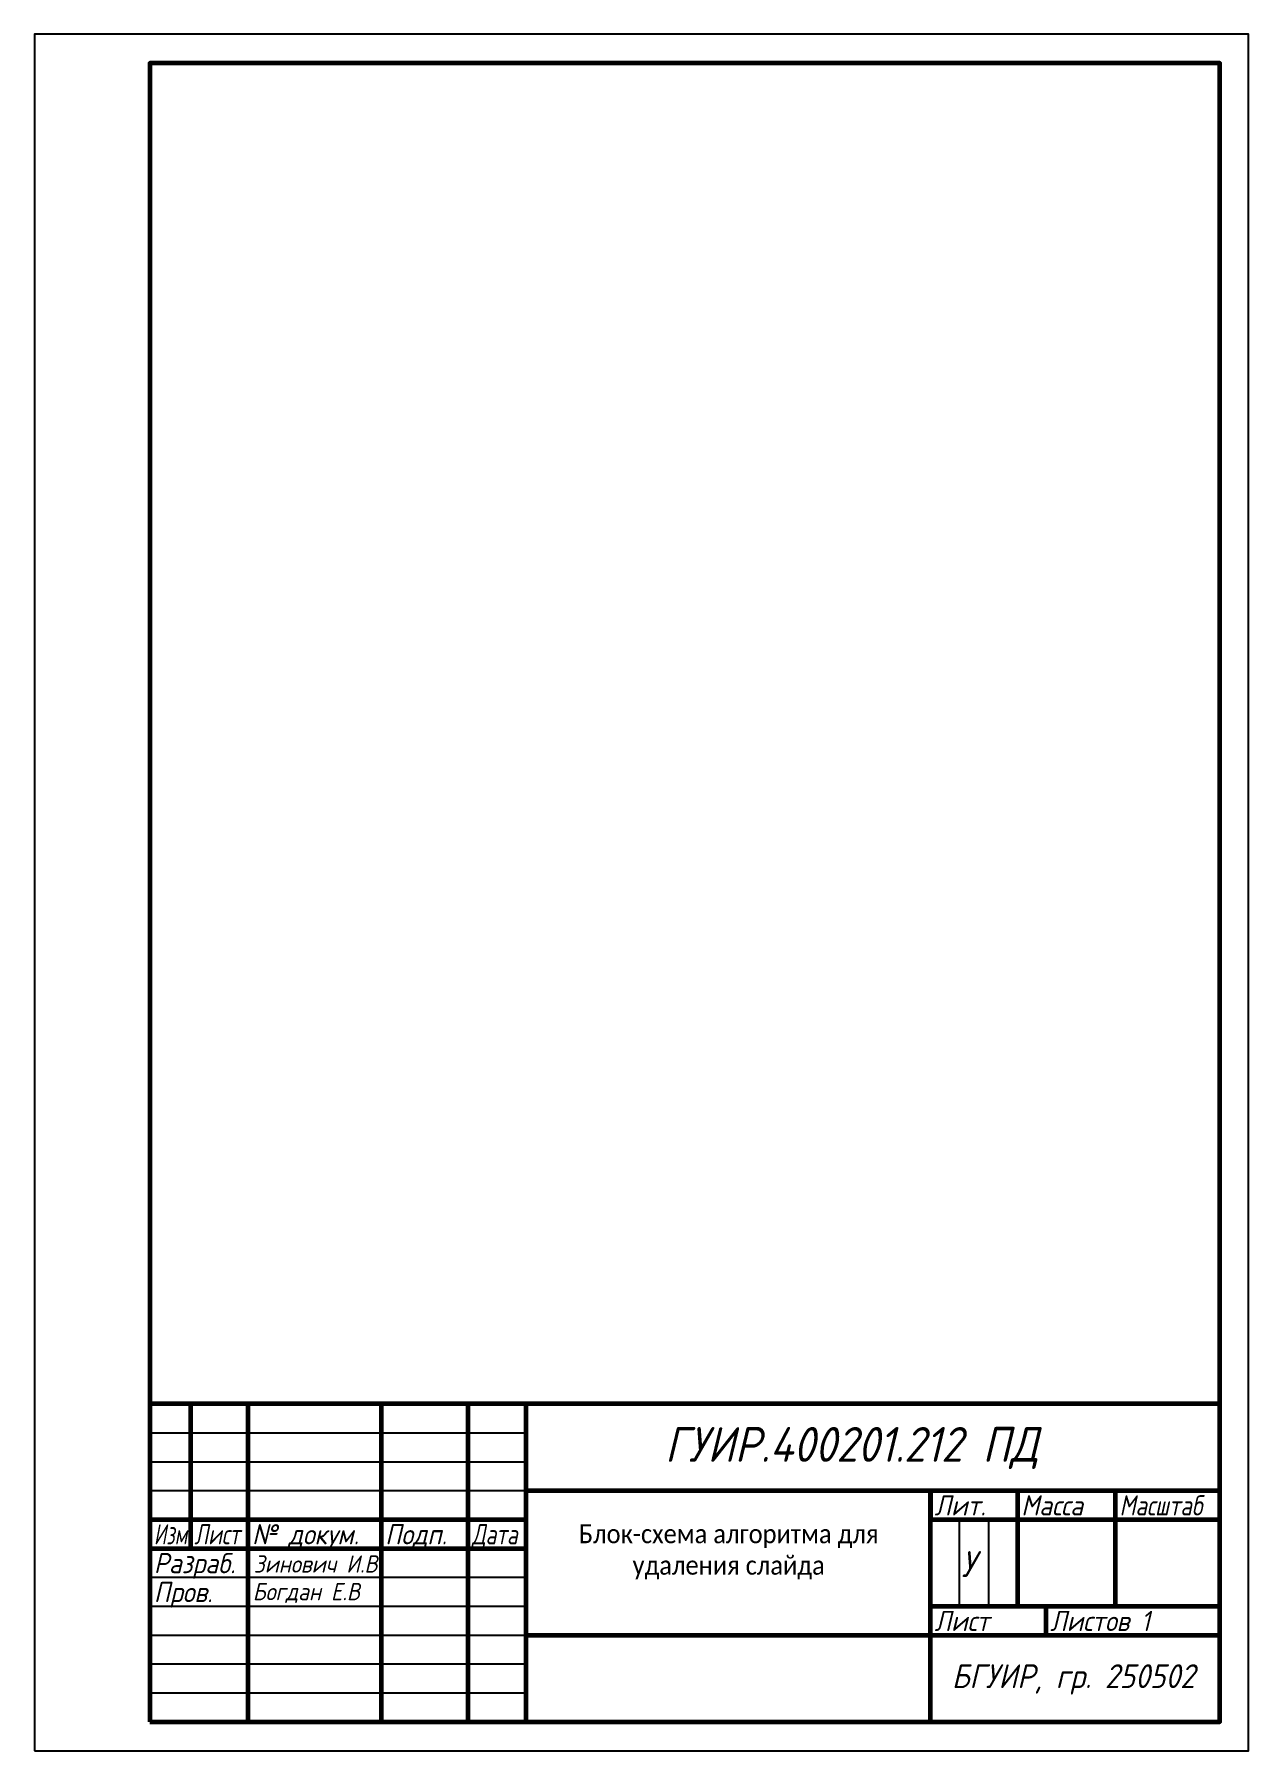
# Model space of a CAD drawing. Header units: millimetres. Extents: x 0 to 210, y 0 to 297.
import ezdxf

# ---------------------------------------------------------------- set-up
doc = ezdxf.new("R2010")
doc.units = ezdxf.units.MM
doc.header["$LTSCALE"] = 0.5
doc.layers.get('0').update_dxf_attribs({"lineweight": 60})
doc.layers.get('Defpoints').update_dxf_attribs({"color": 5})
doc.layers.add('4-текст', color=7, linetype='Continuous', true_color=0x00ad00)
doc.styles.get("Standard").update_dxf_attribs({"font": 'isocpeui.ttf', "width": 0.9})

msp = doc.modelspace()

# ---------------------------------------------------------------- linework, layer by layer
at = {"lineweight": 60}
for p, q in [((205, 60), (20, 60)), ((27, 60), (27, 35)), ((37, 5), (37, 60)), ((60, 60), (60, 5)), ((75, 5), (75, 60)), ((85, 60), (85, 5)), ((85, 45), (205, 45)), ((155, 5), (155, 45)), ((170, 45), (170, 25)), ((187, 25), (187, 45)), ((20, 40), (85, 40)), ((155, 40), (205, 40)), ((20, 35), (85, 35)), ((155, 25), (205, 25)), ((175, 20), (175, 25)), ((85, 20), (205, 20))]:
    msp.add_line(p, q, dxfattribs=at)
at = {"lineweight": -3}
for p, q in [((20, 55), (85, 55)), ((20, 50), (85, 50)), ((20, 45), (85, 45)), ((160, 25), (160, 40)), ((165, 40), (165, 25)), ((20, 30), (85, 30)), ((20, 25), (85, 25)), ((20, 20), (85, 20)), ((20, 15), (85, 15)), ((20, 10), (85, 10))]:
    msp.add_line(p, q, dxfattribs=at)
msp.add_line((155, 45), (155, 40))
at = {"lineweight": 60}
msp.add_lwpolyline([(20, 5), (205, 5), (205, 292), (20, 292)], close=True, dxfattribs=at)
at = {"layer": 'Defpoints'}
msp.add_lwpolyline([(0, 0), (210, 0), (210, 297), (0, 297)], close=True, dxfattribs=at)

# ---------------------------------------------------------------- texts
at = {"layer": '4-текст', "width": 0.9}
for s, height, p in [('ГУИР.400201.212 ПД', 6.0194, (109.06, 49.99)), ('у', 4.62, (160.65, 31.32)), ('БГУИР, гр. 250502', 4.1238, (158.67, 10.83))]:
    msp.add_text(s, height=height, dxfattribs=at).set_placement(p)
at = {"layer": '4-текст', "lineweight": -3}
for s, height, width, p in [('Лит.', 3.5, 0.9, (155.67, 40.7)), ('Масса', 3.5, 0.9, (170.67, 40.7)), ('Масштаб', 3.5, 0.8, (187.67, 40.7)), ('Изм.', 3.5, 0.7, (20.67, 35.7)), ('Лист', 3.5, 0.75, (27.67, 35.7)), ('№ докум.', 3.5, 0.9, (37.67, 35.7)), ('Подп.', 3.5, 0.9, (60.67, 35.7)), ('Дата', 3.5, 0.75, (75.67, 35.7)), ('Разраб.', 3.5, 0.9, (20.67, 30.7)), ('Зинович И.В', 2.9911, 0.9, (37.95, 30.81)), ('Пров.', 3.5, 0.9, (20.67, 25.7)), ('Богдан Е.В', 2.991, 0.9, (37.77, 26.03)), ('Лист', 3.5, 0.9, (155.67, 20.7)), ('Листов 1', 3.5, 0.9, (175.67, 20.7))]:
    msp.add_text(s, height=height, dxfattribs=dict(at, width=width)).set_placement(p)
at = {"layer": '4-текст', "insert": (90.8, 39.16), "char_height": 3.2633, "attachment_point": 1}
msp.add_mtext_dynamic_manual_height_columns('\\pxqc;{\\fCalibri|b0|i0|c204|p34;Блок-схема алгоритма для удаления слайда}', width=58.5491, gutter_width=38.22, heights=[21.29], dxfattribs=at)

doc.saveas('drawing.dxf')
